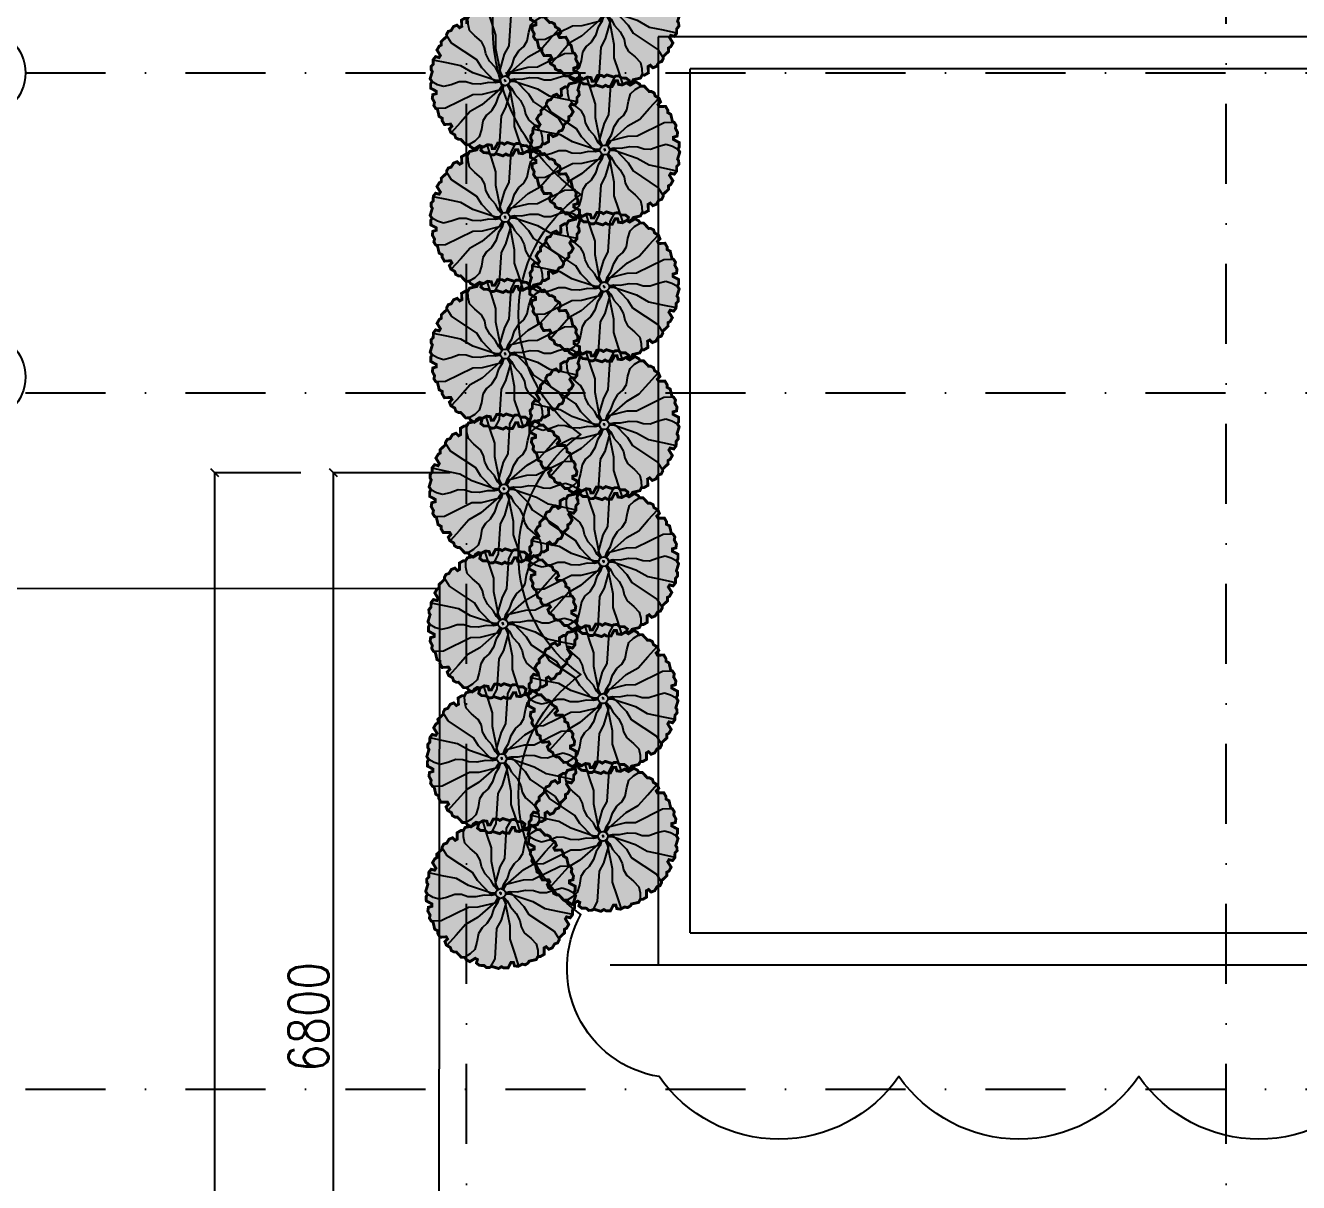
# Model space of a CAD drawing. Extents: x -32840 to 422982, y 280745 to 888746.
# Drawn here: x 211035 to 218992, y 454746 to 461977 of the extents above; entities that cross this region are included whole.
import ezdxf
from ezdxf.enums import TextEntityAlignment as Align

# ---------------------------------------------------------------- set-up
doc = ezdxf.new("R2010")
doc.units = 0
doc.header["$LTSCALE"] = 1000
doc.header["$PDMODE"] = 3
for name, pattern in [('CONTINOUS', [0]), ('DASHDOT', [1, 0.5, -0.25, 0, -0.25]), ('HIDDEN', [0.375, 0.25, -0.125])]:
    doc.linetypes.add(name, pattern=pattern)
doc.layers.get('Defpoints').update_dxf_attribs({"linetype": 'HIDDEN'})
doc.layers.add('A-Dim grid', color=3, linetype='Continuous', transparency=0.5)
doc.layers.add('X-SW$0$Tree-hat', color=254, linetype='Continuous', transparency=0.3)
for name, color, linetype in [('a-drive(base)', 22, 'Continuous'), ('A-GRID', 31, 'DASHDOT'), ('A-GRID NO', 40, 'CONTINOUS'), ('A-Rev', 31, 'Continuous'), ('A-WALL', 7, 'CONTINOUS')]:
    doc.layers.add(name, color=color, linetype=linetype)
doc.styles.add('ROMANS', font='romans.shx', dxfattribs={"width": 0.8})
doc.dimstyles.new('A-Dim Grid', dxfattribs={"dimscale": 100, "dimtxt": 2.5, "dimasz": 0.5, "dimexe": 0, "dimexo": 0, "dimgap": 0.3, "dimtad": 1, "dimdec": 0, "dimlfac": -0.01, "dimzin": 3, "dimdsep": 46, "dimtxsty": 'ROMANS', "dimblk": 'OBLIQUE', "dimcen": 5, "dimclrd": 256, "dimclre": 8, "dimclrt": 4, "dimadec": 0, "dimazin": 0, "dimtfac": 1, "dimtdec": 0, "dimtix": 1, "dimtmove": 1, "dimatfit": 3, "dimfxl": 1, "dimfrac": 2, "dimtolj": 1, "dimtzin": 3, "dimlwd": -1, "dimarcsym": 0})

# ---------------------------------------------------------------- blocks, each defined once
blk = doc.blocks.new('X-SW$0$trt')
at = {"layer": 'X-SW$0$Tree-hat'}
h = blk.add_hatch(color=256, dxfattribs=at)
h.dxf.hatch_style = 1
h.paths.add_polyline_path([(-266374, 71525), (-266376, 71585), (-266215, 71736), (-266217, 71840), (-266153, 71875), (-266088, 71989), (-266188, 72151), (-266152, 72213), (-266046, 72186), (-265977, 72275), (-265974, 72413), (-265911, 72482), (-265916, 72582), (-265948, 72633), (-265883, 72845), (-265937, 72934), (-265900, 72996), (-265900, 73128), (-266067, 73218), (-266067, 73290), (-265963, 73319), (-265947, 73431), (-266013, 73552), (-265994, 73643), (-266048, 73727), (-266101, 73756), (-266151, 73971), (-266242, 74021), (-266241, 74094), (-266307, 74208), (-266497, 74202), (-266533, 74264), (-266457, 74342), (-266499, 74447), (-266617, 74518), (-266646, 74607), (-266735, 74653), (-266795, 74651), (-266946, 74813), (-267050, 74811), (-267085, 74874), (-267199, 74940), (-267361, 74840), (-267423, 74876), (-267396, 74981), (-267485, 75050), (-267623, 75053), (-267692, 75116), (-267792, 75111), (-267844, 75080), (-268055, 75144), (-268144, 75090), (-268206, 75128), (-268338, 75127), (-268428, 74960), (-268500, 74960), (-268529, 75064), (-268641, 75080), (-268762, 75014), (-268853, 75033), (-268937, 74980), (-268966, 74926), (-269181, 74876), (-269231, 74785), (-269304, 74787), (-269418, 74720), (-269412, 74531), (-269474, 74495), (-269552, 74570), (-269657, 74528), (-269728, 74410), (-269817, 74381), (-269863, 74293), (-269861, 74232), (-270023, 74081), (-270021, 73978), (-270084, 73942), (-270150, 73828), (-270050, 73666), (-270086, 73604), (-270191, 73631), (-270261, 73542), (-270263, 73404), (-270326, 73335), (-270322, 73235), (-270290, 73184), (-270354, 72972), (-270300, 72883), (-270338, 72821), (-270337, 72689), (-270170, 72599), (-270170, 72528), (-270274, 72498), (-270290, 72386), (-270224, 72265), (-270243, 72174), (-270190, 72090), (-270136, 72061), (-270086, 71846), (-269995, 71796), (-269997, 71723), (-269930, 71609), (-269741, 71615), (-269705, 71553), (-269780, 71475), (-269738, 71370), (-269620, 71299), (-269591, 71210), (-269503, 71164), (-269442, 71166), (-269291, 71005), (-269188, 71007), (-269152, 70943), (-269038, 70877), (-268877, 70977), (-268814, 70942), (-268841, 70836), (-268752, 70767), (-268614, 70764), (-268545, 70701), (-268445, 70706), (-268394, 70738), (-268182, 70673), (-268093, 70727), (-268031, 70690), (-267899, 70690), (-267809, 70857), (-267738, 70857), (-267708, 70753), (-267596, 70737), (-267475, 70803), (-267384, 70784), (-267300, 70838), (-267271, 70891), (-267056, 70941), (-267006, 71032), (-266933, 71031), (-266819, 71097), (-266825, 71287), (-266763, 71323), (-266685, 71247), (-266580, 71289), (-266509, 71407), (-266420, 71436)])
at = {"layer": 'X-SW$0$Tree-hat', "linetype": 'ByBlock'}
for p, q in [((-268528, 74683, -1683), (-268654, 75073, -1683)), ((-267998, 73952, -1683), (-267941, 74854, -1683)), ((-267941, 74854, -1683), (-267810, 75100, -1683)), ((-267211, 74710, -1683), (-267049, 74809, -1683)), ((-269225, 74596, -1683), (-269229, 74785, -1683)), ((-269183, 74412, -1683), (-269225, 74596, -1683)), ((-268392, 74273, -1683), (-268528, 74683, -1683)), ((-267412, 74362, -1683), (-267348, 74582, -1683)), ((-267348, 74582, -1683), (-267211, 74710, -1683)), ((-266787, 74150, -1683), (-266512, 74454, -1683)), ((-269715, 74036, -1683), (-269863, 74272, -1683)), ((-269024, 74247, -1683), (-269183, 74412, -1683)), ((-268825, 74080, -1683), (-269024, 74247, -1683)), ((-268728, 73903, -1683), (-268825, 74080, -1683)), ((-268392, 73864, -1683), (-268392, 74273, -1683)), ((-267562, 73934, -1683), (-267458, 74106, -1683)), ((-267458, 74106, -1683), (-267412, 74362, -1683)), ((-267073, 73827, -1683), (-266787, 74150, -1683)), ((-268962, 73535, -1683), (-269715, 74036, -1683)), ((-268691, 73712, -1683), (-268728, 73903, -1683)), ((-268579, 73499, -1683), (-268691, 73712, -1683)), ((-268255, 73182, -1683), (-268392, 73864, -1683)), ((-268287, 73163, -1683), (-268132, 73704, -1683)), ((-268132, 73704, -1683), (-267998, 73952, -1683)), ((-267837, 73602, -1683), (-267709, 73806, -1683)), ((-267709, 73806, -1683), (-267562, 73934, -1683)), ((-267428, 73623, -1683), (-267073, 73827, -1683)), ((-267155, 73326, -1683), (-266345, 73727, -1683)), ((-266345, 73727, -1683), (-266066, 73737, -1683)), ((-269860, 73441, -1683), (-270261, 73527, -1683)), ((-269437, 73355, -1683), (-269860, 73441, -1683)), ((-269082, 73150, -1683), (-269437, 73355, -1683)), ((-268814, 73295, -1683), (-268962, 73535, -1683)), ((-268423, 72890, -1683), (-268814, 73295, -1683)), ((-268407, 73307, -1683), (-268579, 73499, -1683)), ((-268312, 73124, -1683), (-268407, 73307, -1683)), ((-268028, 73184, -1683), (-267918, 73357, -1683)), ((-267982, 73182, -1683), (-267436, 73318, -1683)), ((-267951, 73163, -1683), (-267428, 73623, -1683)), ((-267918, 73357, -1683), (-267837, 73602, -1683)), ((-267436, 73318, -1683), (-267155, 73326, -1683)), ((-268423, 72927, -1683), (-269082, 73150, -1683)), ((-268263, 72917, -1683), (-268423, 72927, -1683)), ((-268263, 72900, -1683), (-268423, 72890, -1683)), ((-268215, 73017, -1683), (-268312, 73124, -1683)), ((-268199, 73030, -1683), (-268287, 73163, -1683)), ((-268183, 73038, -1683), (-268255, 73182, -1683)), ((-268074, 73046, -1683), (-268028, 73184, -1683)), ((-268054, 73038, -1683), (-267982, 73182, -1683)), ((-268039, 73030, -1683), (-267951, 73163, -1683)), ((-267977, 72938, -1683), (-267835, 72968, -1683)), ((-267974, 72917, -1683), (-267814, 72927, -1683)), ((-267974, 72900, -1683), (-267814, 72890, -1683)), ((-267835, 72968, -1683), (-267630, 72959, -1683)), ((-267814, 72927, -1683), (-267423, 72522, -1683)), ((-267630, 72959, -1683), (-267377, 73012, -1683)), ((-267377, 73012, -1683), (-267137, 73003, -1683)), ((-267137, 73003, -1683), (-266953, 72939, -1683)), ((-266953, 72939, -1683), (-266752, 72935, -1683)), ((-266752, 72935, -1683), (-266507, 73023, -1683)), ((-266507, 73023, -1683), (-266284, 73078, -1683)), ((-266284, 73078, -1683), (-266104, 73023, -1683)), ((-266104, 73023, -1683), (-265938, 72932, -1683)), ((-270133, 72794, -1683), (-270299, 72885, -1683)), ((-269953, 72739, -1683), (-270133, 72794, -1683)), ((-269730, 72794, -1683), (-269953, 72739, -1683)), ((-269486, 72883, -1683), (-269730, 72794, -1683)), ((-269285, 72878, -1683), (-269486, 72883, -1683)), ((-269100, 72815, -1683), (-269285, 72878, -1683)), ((-268860, 72806, -1683), (-269100, 72815, -1683)), ((-268608, 72858, -1683), (-268860, 72806, -1683)), ((-268287, 72654, -1683), (-268809, 72195, -1683)), ((-268255, 72636, -1683), (-268801, 72499, -1683)), ((-268402, 72849, -1683), (-268608, 72858, -1683)), ((-268260, 72879, -1683), (-268402, 72849, -1683)), ((-268209, 72633, -1683), (-268320, 72460, -1683)), ((-268199, 72788, -1683), (-268287, 72654, -1683)), ((-268183, 72779, -1683), (-268255, 72636, -1683)), ((-268164, 72771, -1683), (-268209, 72633, -1683)), ((-267951, 72654, -1683), (-268105, 72113, -1683)), ((-268054, 72779, -1683), (-267982, 72636, -1683)), ((-268039, 72788, -1683), (-267951, 72654, -1683)), ((-268022, 72801, -1683), (-267925, 72693, -1683)), ((-267982, 72636, -1683), (-267846, 71953, -1683)), ((-267925, 72693, -1683), (-267830, 72510, -1683)), ((-267814, 72890, -1683), (-267155, 72667, -1683)), ((-267423, 72522, -1683), (-267276, 72283, -1683)), ((-267155, 72667, -1683), (-266800, 72463, -1683)), ((-269082, 72492, -1683), (-269893, 72090, -1683)), ((-268809, 72195, -1683), (-269164, 71990, -1683)), ((-268801, 72499, -1683), (-269082, 72492, -1683)), ((-268400, 72215, -1683), (-268528, 72011, -1683)), ((-268320, 72460, -1683), (-268400, 72215, -1683)), ((-267830, 72510, -1683), (-267659, 72318, -1683)), ((-267659, 72318, -1683), (-267546, 72105, -1683)), ((-267276, 72283, -1683), (-266523, 71782, -1683)), ((-266800, 72463, -1683), (-266378, 72376, -1683)), ((-266378, 72376, -1683), (-265977, 72290, -1683)), ((-269893, 72090, -1683), (-270171, 72080, -1683)), ((-269164, 71990, -1683), (-269450, 71667, -1683)), ((-268675, 71884, -1683), (-268780, 71712, -1683)), ((-268528, 72011, -1683), (-268675, 71884, -1683)), ((-268239, 71866, -1683), (-268297, 70963, -1683)), ((-268105, 72113, -1683), (-268239, 71866, -1683)), ((-267846, 71953, -1683), (-267846, 71544, -1683)), ((-267546, 72105, -1683), (-267509, 71914, -1683)), ((-267509, 71914, -1683), (-267413, 71738, -1683)), ((-266523, 71782, -1683), (-266375, 71546, -1683)), ((-269450, 71667, -1683), (-269725, 71363, -1683)), ((-268825, 71456, -1683), (-268889, 71235, -1683)), ((-268780, 71712, -1683), (-268825, 71456, -1683)), ((-267846, 71544, -1683), (-267709, 71135, -1683)), ((-267413, 71738, -1683), (-267214, 71570, -1683)), ((-267214, 71570, -1683), (-267055, 71405, -1683)), ((-267055, 71405, -1683), (-267012, 71222, -1683)), ((-269026, 71107, -1683), (-269189, 71008, -1683)), ((-268889, 71235, -1683), (-269026, 71107, -1683)), ((-267709, 71135, -1683), (-267583, 70744, -1683)), ((-267012, 71222, -1683), (-267008, 71032, -1683)), ((-268297, 70963, -1683), (-268427, 70717, -1683))]:
    blk.add_line(p, q, dxfattribs=at)
at = {"layer": 'X-SW$0$Tree-hat', "linetype": 'ByBlock', "const_width": 86.3, "elevation": -1683}
blk.add_lwpolyline([(-266374, 71525), (-266376, 71585), (-266215, 71736), (-266217, 71840), (-266153, 71875), (-266088, 71989), (-266188, 72151), (-266152, 72213), (-266046, 72186), (-265977, 72275), (-265974, 72413), (-265911, 72482), (-265916, 72582), (-265948, 72633), (-265883, 72845), (-265937, 72934), (-265900, 72996), (-265900, 73128), (-266067, 73218), (-266067, 73290), (-265963, 73319), (-265947, 73431), (-266013, 73552), (-265994, 73643), (-266048, 73727), (-266101, 73756), (-266151, 73971), (-266242, 74021), (-266241, 74094), (-266307, 74208), (-266497, 74202), (-266533, 74264), (-266457, 74342), (-266499, 74447), (-266617, 74518), (-266646, 74607), (-266735, 74653), (-266795, 74651), (-266946, 74813), (-267050, 74811), (-267085, 74874), (-267199, 74940), (-267361, 74840), (-267423, 74876), (-267396, 74981), (-267485, 75050), (-267623, 75053), (-267692, 75116), (-267792, 75111), (-267844, 75080), (-268055, 75144), (-268144, 75090), (-268206, 75128), (-268338, 75127), (-268428, 74960), (-268500, 74960), (-268529, 75064), (-268641, 75080), (-268762, 75014), (-268853, 75033), (-268937, 74980), (-268966, 74926), (-269181, 74876), (-269231, 74785), (-269304, 74787), (-269418, 74720), (-269412, 74531), (-269474, 74495), (-269552, 74570), (-269657, 74528), (-269728, 74410), (-269817, 74381), (-269863, 74293), (-269861, 74232), (-270023, 74081), (-270021, 73978), (-270084, 73942), (-270150, 73828), (-270050, 73666), (-270086, 73604), (-270191, 73631), (-270261, 73542), (-270263, 73404), (-270326, 73335), (-270322, 73235), (-270290, 73184), (-270354, 72972), (-270300, 72883), (-270338, 72821), (-270337, 72689), (-270170, 72599), (-270170, 72528), (-270274, 72498), (-270290, 72386), (-270224, 72265), (-270243, 72174), (-270190, 72090), (-270136, 72061), (-270086, 71846), (-269995, 71796), (-269997, 71723), (-269930, 71609), (-269741, 71615), (-269705, 71553), (-269780, 71475), (-269738, 71370), (-269620, 71299), (-269591, 71210), (-269503, 71164), (-269442, 71166), (-269291, 71005), (-269188, 71007), (-269152, 70943), (-269038, 70877), (-268877, 70977), (-268814, 70942), (-268841, 70836), (-268752, 70767), (-268614, 70764), (-268545, 70701), (-268445, 70706), (-268394, 70738), (-268182, 70673), (-268093, 70727), (-268031, 70690), (-267899, 70690), (-267809, 70857), (-267738, 70857), (-267708, 70753), (-267596, 70737), (-267475, 70803), (-267384, 70784), (-267300, 70838), (-267271, 70891), (-267056, 70941), (-267006, 71032), (-266933, 71031), (-266819, 71097), (-266825, 71287), (-266763, 71323), (-266685, 71247), (-266580, 71289), (-266509, 71407), (-266420, 71436), (-266374, 71525)], close=True, dxfattribs=at)
at = {"layer": 'X-SW$0$Tree-hat', "elevation": -2041}
blk.add_lwpolyline([(-268105, 72881), (-268108, 72924), (-268140, 72935)], close=True, dxfattribs=at)
at = {"layer": 'X-SW$0$Tree-hat'}
blk.add_circle((-268119, 72909, -1683), 145, dxfattribs=at)
blk = doc.blocks.new('A$C4a14b2df')
for p, q in [((10253.2, 9425.4), (1300, 9425.4)), ((1500, 9425.4), (1300, 9425.4)), ((1300, 9425.4), (1300, 3625.4)), ((10023.1, 9225.4), (1500, 9225.4)), ((1500, 3825.4), (1500, 9225.4)), ((1500, 3825.4), (16500, 3825.4)), ((1500, 3825.4), (18150, 3825.4)), ((1000, 3625.4), (1300, 3625.4)), ((1300, 3625.4), (18150, 3625.4))]:
    blk.add_line(p, q)
at = {"layer": 'X-SW$0$Tree-hat', "xscale": 0.2095875, "yscale": 0.2095875, "zscale": 0.2095875}
for p in [(57159.9, -5700.7, 427.8), (56536.7, -6130.4, 352.8), (57159.9, -6562, 427.8), (56536.9, -6984.2, 352.8), (57156.3, -7417.7, 427.8), (56537.1, -7838.1, 352.8), (57156.3, -8279, 427.8), (56530.1, -8680.8, 352.8), (57152.7, -9134.7, 427.8), (56523.1, -9523.5, 352.8), (57149, -9990.4, 427.8), (56516, -10366.2, 352.8), (57149, -10851.6, 427.8), (56509, -11208.9, 352.8)]:
    blk.add_blockref('X-SW$0$trt', p, dxfattribs=at)
blk = doc.blocks.new('_Oblique')
at = {"color": 0, "linetype": 'ByBlock', "lineweight": -2}
blk.add_line((-0.5, -0.5), (0.5, 0.5), dxfattribs=at)
at = {"color": 0, "linetype": 'ByBlock'}
blk.add_line((-0.5, -0.5), (0.5, 0.5), dxfattribs=at)
blk = doc.blocks.new('*D2633')
at = {"layer": 'A-Dim grid', "color": 8, "lineweight": -2, "transparency": 16777216}
for p, q in [((212755.6, 459180.4), (212217.7, 459180.4)), ((212755.6, 438580.4), (212217.7, 438580.4))]:
    blk.add_line(p, q, dxfattribs=at)
at = {"layer": 'A-Dim grid', "transparency": 16777216}
blk.add_line((212217.7, 438580.4), (212217.7, 459180.4), dxfattribs=at)
at = {"layer": 'Defpoints', "color": 0, "transparency": 16777216}
for p in [(212217.7, 459180.4), (212755.6, 459180.4), (212755.6, 438580.4)]:
    blk.add_point(p, dxfattribs=at)
at = {"layer": 'A-Dim grid', "transparency": 16777216, "xscale": 50, "yscale": 50, "zscale": 50}
for p, rotation in [((212217.7, 459180.4), 90), ((212217.7, 438580.4), 270)]:
    blk.add_blockref('_Oblique', p, dxfattribs=dict(at, rotation=rotation))
at = {"layer": 'A-Dim grid', "color": 4, "transparency": 16777216, "insert": (212062.7, 448880.4), "char_height": 250, "attachment_point": 5, "rotation": 90, "style": 'ROMANS'}
blk.add_mtext('\\A1;20600', dxfattribs=at)
blk = doc.blocks.new('*D2641')
at = {"layer": 'A-Dim grid', "color": 8, "lineweight": -2, "transparency": 16777216}
for p, q in [((213690.6, 459180.4), (212959.9, 459180.4)), ((213690.6, 452380.4), (212959.9, 452380.4))]:
    blk.add_line(p, q, dxfattribs=at)
at = {"layer": 'A-Dim grid', "transparency": 16777216}
blk.add_line((212959.9, 452380.4), (212959.9, 459180.4), dxfattribs=at)
at = {"layer": 'Defpoints', "color": 0, "transparency": 16777216}
for p in [(212959.9, 459180.4), (213690.6, 459180.4), (213690.6, 452380.4)]:
    blk.add_point(p, dxfattribs=at)
at = {"layer": 'A-Dim grid', "transparency": 16777216, "xscale": 50, "yscale": 50, "zscale": 50}
for p, rotation in [((212959.9, 459180.4), 90), ((212959.9, 452380.4), 270)]:
    blk.add_blockref('_Oblique', p, dxfattribs=dict(at, rotation=rotation))
at = {"layer": 'A-Dim grid', "color": 4, "transparency": 16777216, "insert": (212804.9, 455780.4), "char_height": 250, "attachment_point": 5, "rotation": 90, "style": 'ROMANS'}
blk.add_mtext('\\A1;6800', dxfattribs=at)
blk = doc.blocks.new('Tag-Stair-No')
blk.add_circle((0, 0), 1.369)
at = {"color": 6, "style": 'ROMANS', "width": 0.7}
blk.add_attdef('SN', text='', height=1.4, dxfattribs=at).set_placement((0, -0.003), align=Align.MIDDLE)
blk = doc.blocks.new('GR')
at = {"layer": 'A-GRID'}
for p, q in [((216367.9, 436985.3), (216367.9, 465812.4)), ((221117.9, 436985.3), (221117.9, 465812.4)), ((213612.2, 461680.4), (256876.3, 461680.4)), ((213612.2, 459680.4), (256876.3, 459680.4)), ((213612.2, 455330.4), (256876.3, 455330.4))]:
    blk.add_line(p, q, dxfattribs=at)
at = {"layer": 'A-GRID NO', "xscale": 203.2, "yscale": 203.2, "zscale": 203.2}
for p, values in [((213334, 461680.4), {'SN': 'P'}), ((213334, 459780.4), {'SN': 'N'})]:
    blk.add_blockref('Tag-Stair-No', p, dxfattribs=at).add_auto_attribs(values)

msp = doc.modelspace()

# ---------------------------------------------------------------- linework, layer by layer
at = {"layer": 'a-drive(base)'}
msp.add_lwpolyline([(203615.8, 452465.3), (213618.5, 452455.8), (213624.2, 458455.8), (207863.4, 458461.3), (208337, 463775.4)], dxfattribs=at)
at = {"layer": 'A-Rev'}
msp.add_lwpolyline([(226995, 455408, -0.520567), (225495, 455408, -0.520567), (223995, 455408, -0.520567), (222495, 455408, -0.520567), (220995, 455408, -0.520567), (219495, 455408, -0.520567), (217995, 455408, -0.520567), (216495, 455408, -0.520567), (214995, 455408, -0.520567), (214507.2, 456420.2, -0.520567), (214507.2, 457920.2, -0.520567), (214507.2, 459420.2, -0.520567), (214507.2, 460920.2, -0.520567), (214507.2, 463038, -0.520567), (216007.2, 463038, -0.520567), (217507.2, 463038, -0.520567), (219007.2, 463038, -0.520567), (220507.2, 463038, -0.520567), (222007.2, 463038, -0.520567), (223507.2, 463038, -0.520567), (225007.2, 463038, -0.520567), (226507.2, 463038, -0.520567)], format="xyb", dxfattribs=at)

# ---------------------------------------------------------------- block references
at = {"layer": 'A-GRID NO'}
msp.add_blockref('GR', (-2577.2, 0), dxfattribs=at)
at = {"layer": 'A-WALL'}
msp.add_blockref('A$C4a14b2df', (213690.6, 452480.4), dxfattribs=at)

# ---------------------------------------------------------------- dimensions: what is measured, and where the dimension line sits
at = {"layer": 'A-Dim grid'}
for base, p1, p2, picture, middle in [((212217.7, 459180.4), (212755.6, 438580.4), (212755.6, 459180.4), '*D2633', (212062.7, 448880.4)), ((212959.9, 459180.4), (213690.6, 452380.4), (213690.6, 459180.4), '*D2641', (212804.9, 455780.4))]:
    dim = msp.add_linear_dim(base=base, p1=p1, p2=p2, angle=90, dimstyle='A-Dim Grid', dxfattribs=at)
    dim.commit()
    dim.dimension.update_dxf_attribs({"geometry": picture, "text_midpoint": middle})

doc.saveas('drawing.dxf')
